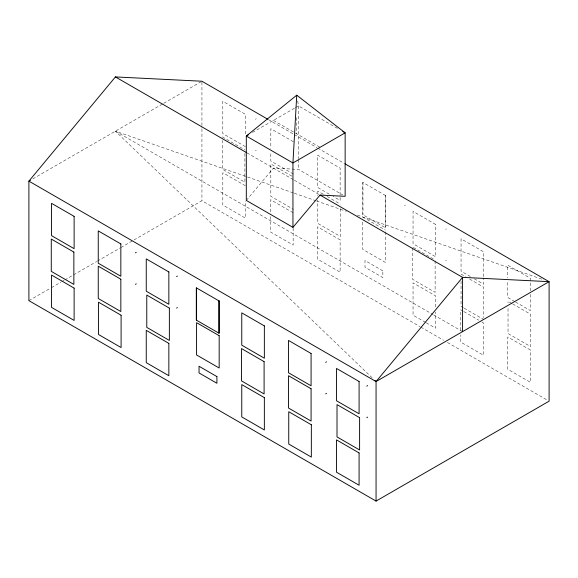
<?xml version="1.0" encoding="UTF-8"?>
<svg xmlns="http://www.w3.org/2000/svg" width="578" height="578" viewBox="0 0 578 578"><rect width="100%" height="100%" fill="white"/><g stroke="black" fill="none" stroke-linecap="round" stroke-linejoin="round"><path stroke-width="0.43" stroke-dasharray="2.89 2.17" d="M246.307 200.414L273.416 168.14L298.501 169.39L342.812 194.974M32.794 178.884L162.967 103.729M163.74 103.281L201.158 81.679M255.382 119.249L256.249 118.743M252.499 132.456L294.701 108.093M295.459 107.66L298.501 105.904L337.371 128.345M255.382 150.771L256.249 150.273M28.9 300.647L50.727 288.046M51.507 287.598L60.856 282.194M61.636 281.746L63.977 280.395M64.758 279.947L96.714 261.494M97.494 261.046L120.094 247.998M120.874 247.55L201.939 200.747L420.083 326.693M404.463 205.616L405.337 205.118M404.463 237.139L405.337 236.64M445.616 229.379L446.483 228.874M445.616 260.902L446.483 260.396M372.167 377.817L115.419 131.184L246.633 176.709M247.485 177.005L293.494 192.973M294.346 193.269L315.646 200.66M316.498 200.956L346.316 211.302M357.392 215.146L543.985 279.889M273.416 120.383L320.06 147.318M268.402 119.603L293.422 134.045M294.202 134.501L316.874 147.592M317.654 148.04L344.242 163.393M293.407 141.74L270.815 128.699L270.815 148.445M329.222 194.136L317.539 187.395L317.539 155.077L340.131 168.126L340.131 200.436L333.116 196.39M514.788 301.572L507.773 297.518L507.773 281.363M515.569 302.019L530.366 310.567L530.366 294.412M293.407 174.05L270.815 161.009L270.815 152.036M245.397 146.631L222.805 133.59L222.805 101.273L245.397 114.321L245.397 134.963M470.398 276.537L461.049 271.14L461.049 238.83L483.642 251.871L483.642 276.999M474.292 278.784L483.642 284.181L483.642 277.895M291.847 176.117L270.815 163.971L270.815 196.289L293.407 209.33M323.246 194.244L317.799 191.101L317.799 195.588M327.141 196.498L340.384 204.142M362.724 217.039L385.316 230.08M461.049 274.102L465.724 276.804M469.618 279.051L483.642 287.143L483.642 317.662M511.927 303.479L508.033 301.225L508.033 303.024M512.708 303.927L530.626 314.273L530.626 346.583L508.033 333.542L508.033 307.51M222.292 136.849L244.884 149.89M413.306 247.427L435.118 260.021M246.951 152.859L293.624 179.809M294.404 180.257L320.06 195.068M463.39 307.763L461.049 306.412L461.049 281.284M464.17 308.211L483.642 319.461M293.147 212.74L270.555 199.692L270.555 213.159M463.13 311.174L460.796 309.822L460.796 330.471M463.91 311.621L478.714 320.169M481.828 321.968L483.389 322.871L483.389 355.181L460.796 342.14L460.796 334.958M245.397 185.762L222.812 172.721L222.812 205.031L245.397 218.079L245.397 201.021M115.419 131.184L432.871 314.461M433.652 314.909L462.581 331.613M425.509 322.358L413.046 315.162L413.046 282.852L435.639 295.893L435.639 307.561M426.289 322.806L435.639 328.203L435.639 312.048M420.871 327.148L443.543 340.24M447.451 342.494L547.539 400.279M297.684 100.955L298.501 105.904L298.501 158.661M530.366 290.821L530.366 278.249L507.773 265.208L507.773 277.772M435.118 260.916L435.118 292.331L412.526 279.29L412.526 247.875M385.316 195.4L385.316 227.71M385.316 231.879L385.316 262.398L362.724 249.349L362.724 221.526M362.984 182.504L362.984 214.814M340.384 208.629L340.384 236.453L317.799 223.411L317.799 200.075M298.501 159.55L298.501 169.39M296.738 117.659L296.738 133.843M293.147 227.999L293.147 245.05L270.555 232.009L270.555 214.055M244.884 153.481L244.884 182.207L222.292 169.159L222.292 140.44M201.939 82.127L201.939 127.962M201.939 128.858L201.939 200.747M385.577 195.545L362.724 182.352L362.724 214.669L385.577 227.862L385.577 195.545M435.631 224.445L413.046 211.404L413.046 243.714L435.631 256.762L435.631 224.445M340.131 239.863L317.539 226.822L317.539 259.132L340.131 272.173L340.131 239.863M530.366 349.993L507.773 336.952L507.773 369.263L530.366 382.304L530.366 349.993M382.853 270.858L364.985 260.541L364.985 267.224L382.853 277.541L382.853 270.858"/><path stroke-width="0.87" d="M296.738 95.182L292.945 162.96L292.945 227.349L246.307 200.414L246.307 136.032L296.738 95.182L345.145 132.832L345.145 196.318L320.06 195.068L292.945 227.349M267.614 119.147L201.939 81.231L115.419 76.917L28.9 181.131L28.9 300.647L376.061 501.083L549.1 401.175L549.1 281.667L345.023 163.841M376.061 501.083L376.061 381.567L462.581 277.353L549.1 281.667L376.061 381.567L28.9 181.131L30.461 180.235M248.627 134.696L246.307 136.032L292.945 162.96L345.145 132.832L342.812 131.488M135.411 252.81L136.278 252.311M135.411 284.333L136.278 283.834M176.557 276.573L177.424 276.067M176.557 308.096L177.424 307.59M325.645 362.348L326.512 361.85M325.645 393.871L326.512 393.372M366.799 386.104L367.666 385.605M366.799 417.627L367.666 417.128M115.419 76.917L246.177 152.411M320.06 195.068L462.581 277.353L462.581 331.613M374.761 380.317L376.061 381.567M218.91 300.856L218.91 333.166M196.578 287.96L196.578 320.27M264.356 325.905L241.763 312.864L241.763 345.174L264.356 358.216L264.356 325.905M74.121 216.367L51.529 203.326L51.529 235.636L74.121 248.677L74.121 216.367M311.08 353.476L288.487 340.428L288.487 372.745L311.08 385.786L311.08 353.476M120.838 243.938L98.253 230.897L98.253 263.207L120.838 276.248L120.838 243.938M359.09 381.487L336.497 368.446L336.497 400.756L359.09 413.797L359.09 381.487M168.848 271.949L146.256 258.908L146.256 291.218L168.848 304.266L168.848 271.949M219.17 301.001L196.318 287.808L196.318 320.125L219.17 333.311L219.17 301.001M219.17 335.688L196.578 322.647L196.578 354.957L219.17 367.998L219.17 335.688M264.095 361.626L241.503 348.585L241.503 380.895L264.095 393.936L264.095 361.626M311.08 388.748L288.487 375.707L288.487 408.017L311.08 421.066L311.08 388.748M73.861 252.087L51.269 239.046L51.269 271.357L73.861 284.405L73.861 252.087M120.838 279.217L98.253 266.169L98.253 298.486L120.838 311.528L120.838 279.217M359.603 417.656L337.01 404.614L337.01 436.925L359.603 449.966L359.603 417.656M169.361 308.117L146.776 295.076L146.776 327.386L169.361 340.428L169.361 308.117M264.356 397.642L241.763 384.601L241.763 416.911L264.356 429.96L264.356 397.642M311.34 424.772L288.747 411.724L288.747 444.041L311.34 457.082L311.34 424.772M74.121 288.111L51.529 275.063L51.529 307.38L74.121 320.422L74.121 288.111M121.098 315.234L98.506 302.193L98.506 334.503L121.098 347.544L121.098 315.234M359.083 452.928L336.49 439.887L336.49 472.197L359.083 485.238L359.083 452.928M168.848 343.39L146.256 330.349L146.256 362.659L168.848 375.707L168.848 343.39M216.909 376.581L199.042 366.264L199.042 372.947L216.909 383.265L216.909 376.581"/></g></svg>
